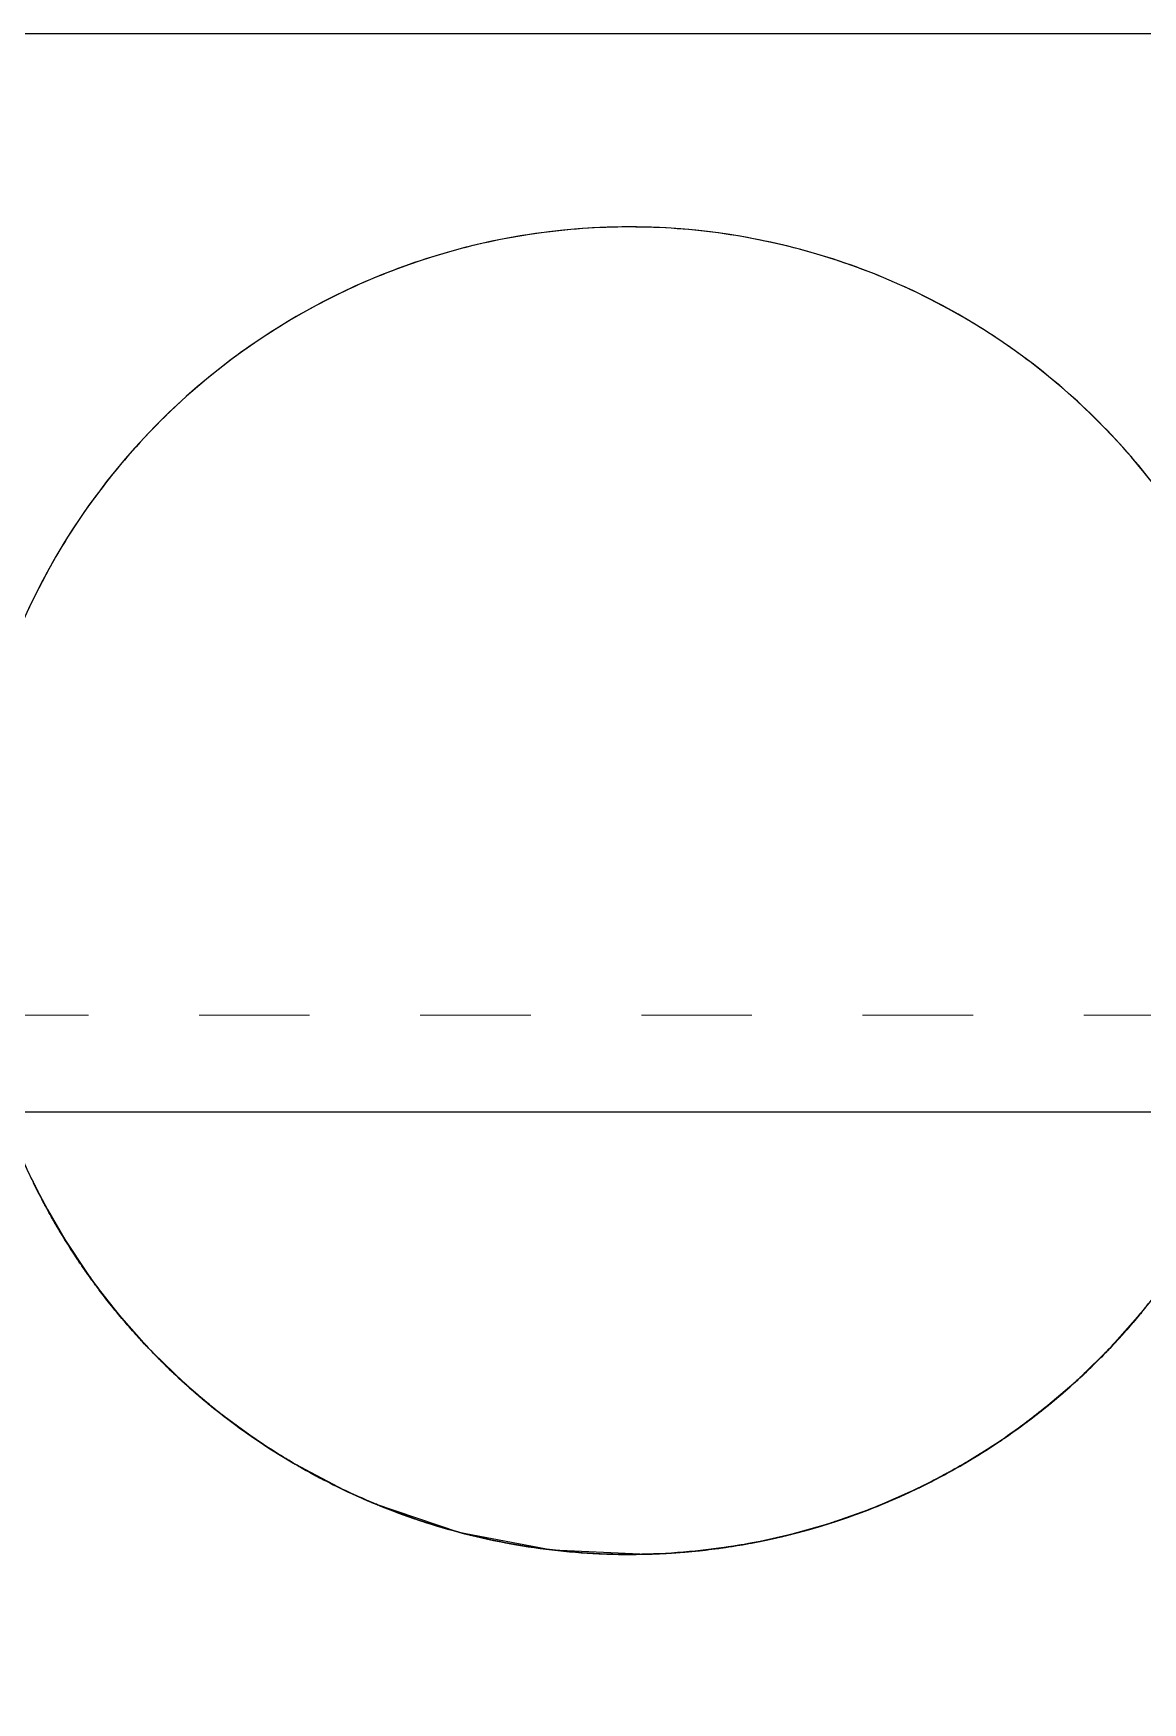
# Model space of a CAD drawing. Header units: metres. Extents: x -1161 to -1080, y 3 to 563.
# Drawn here: x -1149.282 to -1148.279, y 544.52 to 546.029 of the extents above; entities that cross this region are included whole.
import ezdxf

# ---------------------------------------------------------------- set-up
doc = ezdxf.new("R2010")
doc.units = ezdxf.units.M
doc.linetypes.add('JacobsGridLine', pattern=[0.0145, 0.01, -0.001, 0.0025, -0.001])
doc.layers.add('A-GENM', color=7, linetype='Continuous', lineweight=35)
doc.layers.add('S-GRID', color=7, linetype='Continuous', lineweight=9)

# ---------------------------------------------------------------- blocks, each defined once
blk = doc.blocks.new('Foundations-Piles - Px-1200-66435273-DRG-2873171 - BARRIER LAYOUT')
at = {"layer": 'A-GENM', "color": 9, "lineweight": 25, "true_color": 0xbebebe}
for start, end in [(98.1818, 106.3636), (100.1896, 104.6123), (98.1818, 100.1896), (90, 98.1818), (96.7983, 98.1818), (92.2501, 96.7983), (90, 92.2501), (88.9353, 90), (81.8182, 90), (84.2266, 88.9353), (81.8182, 84.2266), (81.081, 81.8182), (73.6364, 81.8182), (0, 81.081), (106.3636, 114.5455), (106.4925, 108.2706), (104.6123, 106.0641), (65.4545, 73.6364), (108.2706, 112.5944), (114.5455, 122.7273), (114.6599, 116.2514), (112.5944, 114.272), (57.2727, 65.4545), (116.2514, 120.583), (120.583, 122.4816), (122.7273, 124.3905), (122.8273, 124.2279), (49.0909, 57.2727), (124.3905, 130.9091), (124.3905, 128.5814), (124.2279, 124.3905), (128.6625, 130.6928), (130.9091, 139.0909), (130.9948, 132.2009), (40.9091, 49.0909), (132.2009, 136.5946), (136.5946, 138.9057), (139.0909, 147.2727), (139.1624, 140.1715), (32.7273, 40.9091), (140.1715, 144.6326), (144.6326, 147.1204), (147.2727, 155.3353), (147.3299, 148.1399), (24.5455, 32.7273), (148.1399, 152.7165), (152.7165, 155.3353), (155.4545, 163.6364), (156.1068, 160.9016), (155.4975, 156.1068), (16.3636, 24.5455), (160.9016, 163.5554), (163.6364, 171.8182), (163.6651, 164.0723), (8.1818, 16.3636), (164.0723, 169.3897), (169.3897, 171.8182), (171.8182, 180), (172.0366, 180), (171.8608, 172.0366), (0, 8.1818), (180, 188.1818), (180, 188.1818), (304.9663, 0), (351.8182, 0), (188.1818, 196.3636), (188.2384, 196.2576), (343.6364, 351.8182), (196.3636, 204.5455), (196.4203, 199.7037), (335.4545, 343.6364), (199.7037, 204.3932), (204.5455, 212.7273), (204.6304, 208.1482), (327.2727, 335.4545), (208.1482, 212.533), (212.7273, 220.9091), (212.8405, 216.4884), (319.0909, 327.2727), (216.4884, 220.6765), (220.9091, 229.0909), (221.0506, 224.7812), (310.9091, 319.0909), (224.7812, 228.8235), (229.0909, 237.2727), (229.2607, 233.0485), (302.7273, 310.9091), (233.0485, 236.9735), (302.7273, 304.9663), (237.2727, 245.4545), (237.4709, 241.3005), (294.5455, 302.7273), (294.5659, 302.3981), (302.3981, 302.7273), (241.3005, 245.1264), (245.4545, 253.6364), (245.681, 249.5426), (286.3636, 294.5455), (286.7316, 294.5455), (249.5426, 253.2818), (253.6364, 261.8182), (253.8911, 257.7779), (257.7779, 261.4394), (278.4725, 286.3636), (278.5215, 282.4594), (282.4594, 285.9238), (286.585, 286.7316), (261.8182, 265.362), (262.1012, 265.362), (265.362, 266.0083), (265.362, 270), (266.0083, 269.599), (270, 278.1818), (270.1904, 270.3114), (270.3114, 274.2352), (274.2352, 277.7604), (278.1818, 278.3758)]:
    blk.add_arc((0, 0), 0.6, start, end, dxfattribs=at)
at = {"layer": 'A-GENM', "color": 254, "lineweight": 25, "true_color": 0xd1d1d1}
for start, end in [(106.3636, 106.4925), (106.0641, 106.3636), (114.272, 114.5455), (122.4816, 122.7273), (130.6928, 130.9091), (138.9057, 139.0909), (147.1204, 147.2727), (204.3932, 204.5455), (212.533, 212.7273), (220.6765, 220.9091), (228.8235, 229.0909), (236.9735, 237.2727), (245.1264, 245.5969), (253.2818, 253.795), (285.9238, 286.3636), (286.3636, 286.585), (261.4394, 261.9928), (269.6447, 270), (270, 270.1904), (277.7604, 278.1818), (278.1818, 278.3758)]:
    blk.add_arc((0, 0), 0.6, start, end, dxfattribs=at)
blk = doc.blocks.new('StitchPour_RS36A_04 - StitchPour_RS36A_04-60468323-DRG-2873171 - BARRIER LAYOUT')
at = {"layer": 'A-GENM', "color": 253, "lineweight": 25, "true_color": 0xa3a3a3}
blk.add_open_spline([(131.1932, 52.1713), (131.23, 52.0329), (131.4598, 51.1681), (131.8827, 49.577), (132.2688, 48.1242), (132.4618, 47.3978)], degree=3, knots=[0.8539642, 0.8539642, 0.8539642, 0.8539642, 0.8666667, 0.9333333, 1, 1, 1, 1], dxfattribs=at)
at = {"layer": 'A-GENM', "color": 9, "lineweight": 25, "true_color": 0xbebebe}
blk.add_open_spline([(131.4432, 51.2306), (131.5897, 50.6794), (131.7362, 50.1282), (131.8827, 49.5769)], degree=3, dxfattribs=at)
blk = doc.blocks.new('T2DPAA-T2D-C3S-RS-M3D-100334_rvt-1-DRG-2873171 - BARRIER LAYOUT')
at = {"layer": 'A-GENM', "color": 9, "lineweight": 25, "true_color": 0xbebebe}
for p, q in [((-1149.2815, 544.9889), (-1149.2762, 544.9783)), ((-1149.2535, 544.9382), (-1149.2328, 544.907)), ((-1149.2044, 544.8699), (-1149.1801, 544.8425)), ((-1148.3085, 544.84), (-1148.2789, 544.8734)), ((-1149.1458, 544.8089), (-1149.1189, 544.7859)), ((-1148.3723, 544.7819), (-1148.337, 544.8118)), ((-1149.0784, 544.7561), (-1149.0504, 544.7383)), ((-1148.444, 544.7335), (-1148.4059, 544.7573)), ((-1148.5222, 544.6958), (-1148.4785, 544.7151)), ((-1149.0013, 544.712), (-1148.9799, 544.7023)), ((-1148.979, 544.7019), (-1148.976, 544.7007)), ((-1148.6054, 544.6696), (-1148.5581, 544.6828)), ((-1148.557, 544.6832), (-1148.5222, 544.6958)), ((-1148.8972, 544.6737), (-1148.8131, 544.6577)), ((-1148.6406, 544.6624), (-1148.6054, 544.6696)), ((-1148.8125, 544.6576), (-1148.727, 544.6538)), ((-1148.7264, 544.6538), (-1148.6927, 544.6557)), ((-1148.6927, 544.6557), (-1148.6432, 544.662))]:
    blk.add_line(p, q, dxfattribs=at)
at = {"layer": 'A-GENM', "color": 9, "lineweight": 25, "true_color": 0xbebebe, "flags": 128}
for points in [[(-1149.2762, 544.9783), (-1149.2693, 544.9653), (-1149.2535, 544.9382)], [(-1149.2328, 544.907), (-1149.2257, 544.8971), (-1149.2044, 544.8699)], [(-1149.1801, 544.8425), (-1149.1733, 544.8354), (-1149.1458, 544.8089)], [(-1148.337, 544.8118), (-1148.3355, 544.8132), (-1148.3085, 544.84)], [(-1149.1189, 544.7859), (-1149.1131, 544.7813), (-1149.0784, 544.7561)], [(-1148.4043, 544.7584), (-1148.4028, 544.7594), (-1148.3723, 544.7819)], [(-1149.0504, 544.7383), (-1149.0462, 544.7358), (-1149.0013, 544.712)], [(-1148.4785, 544.7151), (-1148.4772, 544.7157), (-1148.444, 544.7335)], [(-1148.976, 544.7007), (-1148.9738, 544.6997), (-1148.8972, 544.6737)]]:
    blk.add_lwpolyline(points, dxfattribs=at)
at = {"layer": 'A-GENM', "color": 253, "lineweight": 25, "true_color": 0xa3a3a3}
blk.add_open_spline([(-1150.7823, 546.0286), (-1150.6381, 546.0286), (-1149.7428, 546.0286), (-1148.0964, 546.0286), (-1146.5942, 546.0286), (-1145.8431, 546.0286)], degree=3, knots=[0.8538712, 0.8538712, 0.8538712, 0.8538712, 0.8666667, 0.9333333, 1, 1, 1, 1], dxfattribs=at)
at = {"layer": 'A-GENM', "color": 9, "lineweight": 25, "true_color": 0xbebebe}
for points in [[(-1150.3498, 546.0286), (-1149.5987, 546.0286), (-1148.8475, 546.0286), (-1148.0964, 546.0286)], [(-1149.2811, 544.988), (-1149.2813, 544.9885), (-1149.2816, 544.9891), (-1149.2819, 544.9896)], [(-1149.281, 544.9879), (-1149.2813, 544.9884), (-1149.2816, 544.989), (-1149.2818, 544.9895)], [(-1149.2721, 544.9706), (-1149.2752, 544.9763), (-1149.2782, 544.9821), (-1149.2811, 544.988)], [(-1149.2721, 544.9706), (-1149.2752, 544.9763), (-1149.2781, 544.982), (-1149.281, 544.9879)], [(-1149.2669, 544.961), (-1149.2687, 544.9642), (-1149.2704, 544.9674), (-1149.2721, 544.9706)], [(-1149.2669, 544.961), (-1149.2687, 544.9642), (-1149.2704, 544.9674), (-1149.2721, 544.9706)], [(-1149.2608, 544.9504), (-1149.2629, 544.9539), (-1149.2649, 544.9574), (-1149.2669, 544.961)], [(-1149.2609, 544.9505), (-1149.2629, 544.954), (-1149.2649, 544.9575), (-1149.2669, 544.961)], [(-1149.2403, 544.9178), (-1149.2475, 544.9285), (-1149.2544, 544.9394), (-1149.2609, 544.9505)], [(-1149.2404, 544.9179), (-1149.2475, 544.9285), (-1149.2543, 544.9393), (-1149.2608, 544.9504)], [(-1149.2391, 544.9161), (-1149.2396, 544.9167), (-1149.24, 544.9173), (-1149.2404, 544.9179)], [(-1149.2392, 544.9161), (-1149.2395, 544.9167), (-1149.2399, 544.9172), (-1149.2403, 544.9178)], [(-1149.238, 544.9144), (-1149.2383, 544.9148), (-1149.2386, 544.9152), (-1149.2389, 544.9157)], [(-1149.2381, 544.9145), (-1149.2383, 544.9149), (-1149.2386, 544.9153), (-1149.2389, 544.9157)], [(-1149.229, 544.9016), (-1149.2321, 544.9059), (-1149.2351, 544.9102), (-1149.2381, 544.9145)], [(-1149.229, 544.9016), (-1149.232, 544.9058), (-1149.235, 544.9101), (-1149.238, 544.9144)], [(-1149.2223, 544.8926), (-1149.2246, 544.8956), (-1149.2268, 544.8986), (-1149.229, 544.9016)], [(-1149.2223, 544.8926), (-1149.2246, 544.8956), (-1149.2268, 544.8986), (-1149.229, 544.9016)], [(-1149.2127, 544.8801), (-1149.2159, 544.8842), (-1149.2192, 544.8884), (-1149.2223, 544.8926)], [(-1149.2128, 544.8802), (-1149.216, 544.8843), (-1149.2192, 544.8884), (-1149.2223, 544.8926)], [(-1149.1872, 544.8502), (-1149.1961, 544.8599), (-1149.2046, 544.8699), (-1149.2128, 544.8802)], [(-1149.1873, 544.8503), (-1149.1961, 544.8599), (-1149.2045, 544.8699), (-1149.2127, 544.8801)], [(-1148.2818, 544.8699), (-1148.2893, 544.8609), (-1148.297, 544.8521), (-1148.305, 544.8436)], [(-1148.2819, 544.8698), (-1148.2893, 544.8609), (-1148.297, 544.8522), (-1148.3049, 544.8437)], [(-1148.2792, 544.873), (-1148.2801, 544.8719), (-1148.281, 544.8709), (-1148.2819, 544.8698)], [(-1148.2792, 544.873), (-1148.2801, 544.872), (-1148.281, 544.8709), (-1148.2818, 544.8699)], [(-1149.1858, 544.8487), (-1149.1863, 544.8492), (-1149.1868, 544.8497), (-1149.1873, 544.8503)], [(-1149.1858, 544.8487), (-1149.1863, 544.8492), (-1149.1868, 544.8497), (-1149.1872, 544.8502)], [(-1149.1767, 544.8389), (-1149.1795, 544.8419), (-1149.1823, 544.8448), (-1149.1851, 544.8478)], [(-1149.1767, 544.8389), (-1149.1795, 544.8418), (-1149.1823, 544.8448), (-1149.185, 544.8477)], [(-1149.1691, 544.8311), (-1149.1715, 544.8335), (-1149.1739, 544.836), (-1149.1763, 544.8384)], [(-1149.1691, 544.8311), (-1149.1715, 544.8335), (-1149.1739, 544.836), (-1149.1762, 544.8384)], [(-1148.3049, 544.8437), (-1148.3147, 544.8332), (-1148.3249, 544.8231), (-1148.3355, 544.8133)], [(-1148.305, 544.8436), (-1148.3148, 544.8331), (-1148.325, 544.823), (-1148.3355, 544.8133)], [(-1149.1551, 544.8174), (-1149.1598, 544.8219), (-1149.1645, 544.8265), (-1149.1691, 544.8311)], [(-1149.1551, 544.8175), (-1149.1599, 544.822), (-1149.1645, 544.8265), (-1149.1691, 544.8311)], [(-1149.1231, 544.7893), (-1149.1341, 544.7983), (-1149.1448, 544.8077), (-1149.1551, 544.8175)], [(-1149.1231, 544.7893), (-1149.1341, 544.7983), (-1149.1447, 544.8077), (-1149.1551, 544.8174)], [(-1148.3409, 544.8084), (-1148.3498, 544.8003), (-1148.3589, 544.7926), (-1148.3683, 544.7851)], [(-1148.3409, 544.8083), (-1148.3498, 544.8003), (-1148.3589, 544.7926), (-1148.3682, 544.7852)], [(-1148.3376, 544.8114), (-1148.3387, 544.8103), (-1148.3398, 544.8093), (-1148.3409, 544.8083)], [(-1148.3376, 544.8113), (-1148.3387, 544.8103), (-1148.3398, 544.8094), (-1148.3409, 544.8084)], [(-1148.3355, 544.8133), (-1148.3362, 544.8127), (-1148.3369, 544.812), (-1148.3376, 544.8114)], [(-1148.3356, 544.8132), (-1148.3363, 544.8126), (-1148.3369, 544.812), (-1148.3376, 544.8113)], [(-1149.1162, 544.7837), (-1149.1185, 544.7856), (-1149.1208, 544.7874), (-1149.1231, 544.7893)], [(-1149.1162, 544.7837), (-1149.1185, 544.7856), (-1149.1208, 544.7875), (-1149.1231, 544.7893)], [(-1149.1084, 544.7777), (-1149.111, 544.7797), (-1149.1136, 544.7817), (-1149.1162, 544.7837)], [(-1149.1084, 544.7777), (-1149.111, 544.7797), (-1149.1136, 544.7817), (-1149.1162, 544.7837)], [(-1149.0892, 544.7635), (-1149.0957, 544.7681), (-1149.1021, 544.7728), (-1149.1084, 544.7777)], [(-1149.0892, 544.7635), (-1149.0957, 544.7681), (-1149.1021, 544.7728), (-1149.1084, 544.7777)], [(-1148.3683, 544.7851), (-1148.3795, 544.7761), (-1148.391, 544.7675), (-1148.4029, 544.7594)], [(-1148.3682, 544.7852), (-1148.3794, 544.7762), (-1148.3909, 544.7676), (-1148.4028, 544.7594)], [(-1149.0535, 544.7402), (-1149.0657, 544.7475), (-1149.0776, 544.7553), (-1149.0892, 544.7635)], [(-1149.0536, 544.7402), (-1149.0657, 544.7475), (-1149.0776, 544.7553), (-1149.0892, 544.7635)], [(-1148.4029, 544.7594), (-1148.4035, 544.7589), (-1148.4042, 544.7585), (-1148.4048, 544.758)], [(-1148.4028, 544.7594), (-1148.4034, 544.759), (-1148.4041, 544.7585), (-1148.4048, 544.7581)], [(-1148.4081, 544.7558), (-1148.4183, 544.749), (-1148.4287, 544.7424), (-1148.4392, 544.7362)], [(-1148.4081, 544.7558), (-1148.4183, 544.749), (-1148.4286, 544.7425), (-1148.4391, 544.7363)], [(-1148.4063, 544.757), (-1148.4069, 544.7566), (-1148.4075, 544.7562), (-1148.4081, 544.7558)], [(-1148.4063, 544.757), (-1148.4069, 544.7566), (-1148.4075, 544.7562), (-1148.4081, 544.7558)], [(-1149.0486, 544.7372), (-1149.0503, 544.7382), (-1149.0519, 544.7392), (-1149.0536, 544.7402)], [(-1149.0486, 544.7372), (-1149.0502, 544.7382), (-1149.0519, 544.7392), (-1149.0535, 544.7402)], [(-1149.0417, 544.7332), (-1149.044, 544.7345), (-1149.0463, 544.7358), (-1149.0486, 544.7372)], [(-1149.0417, 544.7332), (-1149.044, 544.7345), (-1149.0463, 544.7358), (-1149.0486, 544.7372)], [(-1149.0163, 544.7194), (-1149.0249, 544.7238), (-1149.0334, 544.7284), (-1149.0417, 544.7332)], [(-1148.4392, 544.7362), (-1148.4516, 544.7289), (-1148.4643, 544.7221), (-1148.4772, 544.7157)], [(-1148.4391, 544.7363), (-1148.4515, 544.729), (-1148.4642, 544.7222), (-1148.4771, 544.7158)], [(-1148.9777, 544.7014), (-1148.9908, 544.7069), (-1149.0037, 544.713), (-1149.0163, 544.7194)], [(-1148.9777, 544.7014), (-1148.9908, 544.707), (-1149.0037, 544.713), (-1149.0163, 544.7194)], [(-1148.482, 544.7134), (-1148.4933, 544.7079), (-1148.5048, 544.7028), (-1148.5165, 544.698)], [(-1148.4821, 544.7133), (-1148.4933, 544.7079), (-1148.5048, 544.7028), (-1148.5164, 544.6981)], [(-1148.4789, 544.7149), (-1148.48, 544.7144), (-1148.481, 544.7139), (-1148.4821, 544.7133)], [(-1148.479, 544.7149), (-1148.48, 544.7144), (-1148.481, 544.7139), (-1148.482, 544.7134)], [(-1148.4772, 544.7157), (-1148.4778, 544.7155), (-1148.4784, 544.7152), (-1148.479, 544.7149)], [(-1148.4771, 544.7158), (-1148.4777, 544.7155), (-1148.4783, 544.7152), (-1148.4789, 544.7149)], [(-1148.9751, 544.7003), (-1148.976, 544.7006), (-1148.9768, 544.701), (-1148.9777, 544.7014)], [(-1148.9751, 544.7003), (-1148.976, 544.7007), (-1148.9769, 544.701), (-1148.9777, 544.7014)], [(-1148.9706, 544.6984), (-1148.9721, 544.699), (-1148.9736, 544.6997), (-1148.9751, 544.7003)], [(-1148.9706, 544.6984), (-1148.9721, 544.699), (-1148.9736, 544.6997), (-1148.9751, 544.7003)], [(-1148.9379, 544.6861), (-1148.9489, 544.6899), (-1148.9598, 544.694), (-1148.9706, 544.6984)], [(-1148.938, 544.6861), (-1148.9489, 544.6899), (-1148.9598, 544.694), (-1148.9706, 544.6984)], [(-1148.5165, 544.698), (-1148.5298, 544.6926), (-1148.5433, 544.6876), (-1148.557, 544.6832)], [(-1148.5164, 544.6981), (-1148.5297, 544.6926), (-1148.5432, 544.6877), (-1148.5569, 544.6832)], [(-1148.8972, 544.6737), (-1148.9109, 544.6774), (-1148.9245, 544.6815), (-1148.938, 544.6861)], [(-1148.8972, 544.6737), (-1148.9109, 544.6774), (-1148.9245, 544.6815), (-1148.9379, 544.6861)], [(-1148.5585, 544.6827), (-1148.5594, 544.6824), (-1148.5603, 544.6821), (-1148.5612, 544.6818)], [(-1148.5585, 544.6827), (-1148.5594, 544.6824), (-1148.5603, 544.6821), (-1148.5612, 544.6818)], [(-1148.557, 544.6832), (-1148.5575, 544.683), (-1148.558, 544.6829), (-1148.5585, 544.6827)], [(-1148.5569, 544.6832), (-1148.5574, 544.683), (-1148.5579, 544.6829), (-1148.5585, 544.6827)], [(-1148.8551, 544.6642), (-1148.8693, 544.6668), (-1148.8833, 544.67), (-1148.8972, 544.6737)], [(-1148.8551, 544.6642), (-1148.8692, 544.6668), (-1148.8833, 544.67), (-1148.8972, 544.6737)], [(-1148.5984, 544.6713), (-1148.6124, 544.6678), (-1148.6265, 544.6649), (-1148.6406, 544.6624)], [(-1148.5984, 544.6713), (-1148.6123, 544.6678), (-1148.6264, 544.6649), (-1148.6406, 544.6624)], [(-1148.5612, 544.6818), (-1148.5735, 544.6779), (-1148.5859, 544.6744), (-1148.5984, 544.6713)], [(-1148.5612, 544.6818), (-1148.5735, 544.6779), (-1148.5859, 544.6744), (-1148.5984, 544.6713)], [(-1148.8125, 544.6576), (-1148.8268, 544.6593), (-1148.841, 544.6615), (-1148.8551, 544.6642)], [(-1148.8125, 544.6576), (-1148.8268, 544.6593), (-1148.841, 544.6615), (-1148.8551, 544.6642)], [(-1148.7695, 544.6542), (-1148.7839, 544.6548), (-1148.7982, 544.656), (-1148.8125, 544.6576)], [(-1148.7695, 544.6542), (-1148.7838, 544.6548), (-1148.7982, 544.656), (-1148.8125, 544.6576)], [(-1148.7264, 544.6538), (-1148.7404, 544.6534), (-1148.7544, 544.6535), (-1148.7685, 544.6541)], [(-1148.7264, 544.6538), (-1148.7404, 544.6534), (-1148.7544, 544.6535), (-1148.7685, 544.6541)], [(-1148.6833, 544.6566), (-1148.6977, 544.6551), (-1148.712, 544.6542), (-1148.7264, 544.6538)], [(-1148.6833, 544.6566), (-1148.6976, 544.6552), (-1148.712, 544.6542), (-1148.7263, 544.6538)], [(-1148.6439, 544.6619), (-1148.657, 544.6597), (-1148.6702, 544.6579), (-1148.6833, 544.6566)], [(-1148.644, 544.6618), (-1148.657, 544.6597), (-1148.6701, 544.6579), (-1148.6833, 544.6566)], [(-1148.6427, 544.6621), (-1148.6431, 544.662), (-1148.6436, 544.6619), (-1148.644, 544.6618)], [(-1148.6427, 544.6621), (-1148.6431, 544.662), (-1148.6435, 544.6619), (-1148.6439, 544.6619)], [(-1148.6406, 544.6624), (-1148.641, 544.6624), (-1148.6414, 544.6623), (-1148.6418, 544.6622)]]:
    blk.add_open_spline(points, degree=3, dxfattribs=at)
at = {"layer": 'A-GENM', "color": 254, "lineweight": 25, "true_color": 0xd1d1d1}
for points in [[(-1149.2818, 544.9895), (-1149.2816, 544.989), (-1149.2813, 544.9884), (-1149.281, 544.9879)], [(-1149.281, 544.9879), (-1149.2781, 544.982), (-1149.2752, 544.9763), (-1149.2721, 544.9706)], [(-1149.2721, 544.9706), (-1149.2704, 544.9674), (-1149.2687, 544.9642), (-1149.2669, 544.961)], [(-1149.2669, 544.961), (-1149.2649, 544.9574), (-1149.2629, 544.9539), (-1149.2608, 544.9504)], [(-1149.2608, 544.9504), (-1149.2543, 544.9393), (-1149.2475, 544.9285), (-1149.2404, 544.9179)], [(-1149.2404, 544.9179), (-1149.24, 544.9173), (-1149.2396, 544.9167), (-1149.2391, 544.9161)], [(-1149.2389, 544.9157), (-1149.2386, 544.9152), (-1149.2383, 544.9148), (-1149.238, 544.9144)], [(-1149.238, 544.9144), (-1149.235, 544.9101), (-1149.232, 544.9058), (-1149.229, 544.9016)], [(-1149.229, 544.9016), (-1149.2268, 544.8986), (-1149.2246, 544.8956), (-1149.2223, 544.8926)], [(-1149.2223, 544.8926), (-1149.2192, 544.8884), (-1149.2159, 544.8842), (-1149.2127, 544.8801)], [(-1149.2127, 544.8801), (-1149.2045, 544.8699), (-1149.1961, 544.8599), (-1149.1873, 544.8503)], [(-1148.305, 544.8436), (-1148.297, 544.8521), (-1148.2893, 544.8609), (-1148.2818, 544.8699)], [(-1148.2818, 544.8699), (-1148.281, 544.8709), (-1148.2801, 544.872), (-1148.2792, 544.873)], [(-1149.1873, 544.8503), (-1149.1868, 544.8497), (-1149.1863, 544.8492), (-1149.1858, 544.8487)], [(-1149.185, 544.8477), (-1149.1823, 544.8448), (-1149.1795, 544.8418), (-1149.1767, 544.8389)], [(-1149.1762, 544.8384), (-1149.1739, 544.836), (-1149.1715, 544.8335), (-1149.1691, 544.8311)], [(-1148.3356, 544.8132), (-1148.325, 544.823), (-1148.3148, 544.8331), (-1148.305, 544.8436)], [(-1149.1691, 544.8311), (-1149.1645, 544.8265), (-1149.1598, 544.8219), (-1149.1551, 544.8174)], [(-1149.1551, 544.8174), (-1149.1447, 544.8077), (-1149.1341, 544.7983), (-1149.1231, 544.7893)], [(-1148.3683, 544.7851), (-1148.3589, 544.7926), (-1148.3498, 544.8003), (-1148.3409, 544.8083)], [(-1148.3409, 544.8083), (-1148.3398, 544.8093), (-1148.3387, 544.8103), (-1148.3376, 544.8113)], [(-1148.3376, 544.8113), (-1148.3369, 544.812), (-1148.3363, 544.8126), (-1148.3356, 544.8132)], [(-1149.1231, 544.7893), (-1149.1208, 544.7874), (-1149.1185, 544.7856), (-1149.1162, 544.7837)], [(-1149.1162, 544.7837), (-1149.1136, 544.7817), (-1149.111, 544.7797), (-1149.1084, 544.7777)], [(-1149.1084, 544.7777), (-1149.1021, 544.7728), (-1149.0957, 544.7681), (-1149.0892, 544.7635)], [(-1148.4029, 544.7594), (-1148.391, 544.7675), (-1148.3795, 544.7761), (-1148.3683, 544.7851)], [(-1149.0892, 544.7635), (-1149.0776, 544.7553), (-1149.0657, 544.7475), (-1149.0535, 544.7402)], [(-1148.4048, 544.758), (-1148.4042, 544.7585), (-1148.4035, 544.7589), (-1148.4029, 544.7594)], [(-1148.4392, 544.7362), (-1148.4287, 544.7424), (-1148.4183, 544.749), (-1148.4081, 544.7558)], [(-1148.4081, 544.7558), (-1148.4075, 544.7562), (-1148.4069, 544.7566), (-1148.4063, 544.757)], [(-1149.0535, 544.7402), (-1149.0519, 544.7392), (-1149.0502, 544.7382), (-1149.0486, 544.7372)], [(-1149.0486, 544.7372), (-1149.0463, 544.7358), (-1149.044, 544.7345), (-1149.0417, 544.7332)], [(-1149.0417, 544.7332), (-1149.0334, 544.7284), (-1149.0249, 544.7238), (-1149.0163, 544.7194)], [(-1148.4772, 544.7157), (-1148.4643, 544.7221), (-1148.4516, 544.7289), (-1148.4392, 544.7362)], [(-1149.0163, 544.7194), (-1149.0037, 544.713), (-1148.9908, 544.7069), (-1148.9777, 544.7014)], [(-1148.5165, 544.698), (-1148.5048, 544.7028), (-1148.4933, 544.7079), (-1148.482, 544.7134)], [(-1148.482, 544.7134), (-1148.481, 544.7139), (-1148.48, 544.7144), (-1148.4789, 544.7149)], [(-1148.4789, 544.7149), (-1148.4784, 544.7152), (-1148.4778, 544.7154), (-1148.4772, 544.7157)], [(-1148.9777, 544.7014), (-1148.9768, 544.701), (-1148.976, 544.7007), (-1148.9751, 544.7003)], [(-1148.9751, 544.7003), (-1148.9736, 544.6997), (-1148.9721, 544.699), (-1148.9706, 544.6984)], [(-1148.9706, 544.6984), (-1148.9598, 544.694), (-1148.9489, 544.6899), (-1148.9379, 544.6861)], [(-1148.557, 544.6832), (-1148.5433, 544.6876), (-1148.5298, 544.6926), (-1148.5165, 544.698)], [(-1148.9379, 544.6861), (-1148.9245, 544.6815), (-1148.9109, 544.6774), (-1148.8972, 544.6737)], [(-1148.5612, 544.6818), (-1148.5603, 544.6821), (-1148.5594, 544.6824), (-1148.5585, 544.6827)], [(-1148.5585, 544.6827), (-1148.558, 544.6829), (-1148.5575, 544.683), (-1148.557, 544.6832)], [(-1148.8972, 544.6737), (-1148.8833, 544.67), (-1148.8693, 544.6668), (-1148.8551, 544.6642)], [(-1148.6406, 544.6624), (-1148.6265, 544.6649), (-1148.6124, 544.6678), (-1148.5984, 544.6713)], [(-1148.5984, 544.6713), (-1148.5859, 544.6744), (-1148.5735, 544.6779), (-1148.5612, 544.6818)], [(-1148.8551, 544.6642), (-1148.841, 544.6615), (-1148.8268, 544.6593), (-1148.8125, 544.6576)], [(-1148.8125, 544.6576), (-1148.7982, 544.656), (-1148.7839, 544.6548), (-1148.7695, 544.6542)], [(-1148.7685, 544.6541), (-1148.7544, 544.6535), (-1148.7404, 544.6534), (-1148.7264, 544.6538)], [(-1148.7264, 544.6538), (-1148.712, 544.6542), (-1148.6977, 544.6552), (-1148.6833, 544.6566)], [(-1148.6833, 544.6566), (-1148.6702, 544.6579), (-1148.657, 544.6597), (-1148.6439, 544.6619)], [(-1148.6439, 544.6619), (-1148.6435, 544.6619), (-1148.6431, 544.662), (-1148.6427, 544.6621)], [(-1148.6418, 544.6622), (-1148.6414, 544.6623), (-1148.641, 544.6624), (-1148.6406, 544.6624)]]:
    blk.add_open_spline(points, degree=3, dxfattribs=at)
at = {"layer": 'A-GENM', "color": 9, "lineweight": 25, "true_color": 0xbebebe}
blk.add_open_spline([(-1149.0163, 544.7194), (-1149.0226, 544.7227), (-1149.0311, 544.7272), (-1149.0395, 544.7319), (-1149.0417, 544.7332)], degree=3, knots=[-0.84210526, -0.84210526, -0.84210526, -0.84210526, -0.81578947, -0.80642124, -0.80642124, -0.80642124, -0.80642124], dxfattribs=at)
at = {"layer": 'A-GENM', "color": 253, "lineweight": 25, "true_color": 0xa3a3a3, "rotation": 75.11694444444437}
for name, p in [('StitchPour_RS36A_04 - StitchPour_RS36A_04-60468323-DRG-2873171 - BARRIER LAYOUT', (-1134.0578, 404.8616)), ('Foundations-Piles - Px-1200-66435273-DRG-2873171 - BARRIER LAYOUT', (-1148.7431, 545.2536))]:
    blk.add_blockref(name, p, dxfattribs=at)

msp = doc.modelspace()

# ---------------------------------------------------------------- linework, layer by layer
at = {"layer": 'S-GRID', "linetype": 'JacobsGridLine', "lineweight": 18}
msp.add_line((-1152.7321, 545.1411), (-1135.8415, 545.1411), dxfattribs=at)

# ---------------------------------------------------------------- block references
at = {"lineweight": 5}
msp.add_blockref('T2DPAA-T2D-C3S-RS-M3D-100334_rvt-1-DRG-2873171 - BARRIER LAYOUT', (0, 0), dxfattribs=at)

doc.saveas('drawing.dxf')
